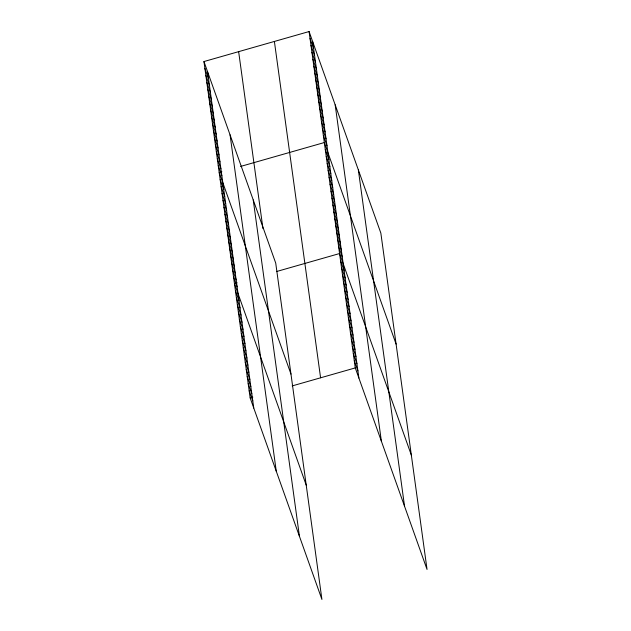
<?xml version="1.0" encoding="UTF-8"?>
<svg xmlns="http://www.w3.org/2000/svg" width="631" height="631" viewBox="0 0 631 631"><rect width="100%" height="100%" fill="white"/><g stroke="black" fill="none" stroke-linecap="round" stroke-linejoin="round"><path stroke-width="0.95" d="M203.955 61.546L275.723 263.095L321.92 599.45L250.152 397.901L203.955 61.546L309.08 31.55L380.848 233.099L427.045 569.454L355.277 367.905L309.08 31.55M221.867 171.782L219.202 172.547L290.97 374.096M240.553 166.45L324.326 142.543L396.094 344.092M237.114 282.783L234.448 283.54L306.216 485.089M276.465 271.551L339.565 253.544L411.333 455.093M250.152 397.901L252.826 397.136M292.177 385.912L355.277 367.905M310.026 38.491L313.639 48.626M310.98 45.424L314.593 55.567M311.935 52.365L315.547 62.501M312.889 59.298L316.502 69.442M313.844 66.239L317.456 76.375M314.79 73.172L318.403 83.316M315.745 80.113L319.357 90.257M316.699 87.046L320.311 97.19M317.653 93.987L321.266 104.131M318.608 100.921L322.22 111.064M319.554 107.862L323.167 118.005M320.509 114.795L324.121 124.938M321.463 121.736L325.075 131.879M322.417 128.669L326.03 138.812M323.372 135.61L326.984 145.753M325.273 149.484L328.885 159.627M326.227 156.425L329.839 166.56M327.181 163.358L330.794 173.501M328.136 170.299L331.748 180.434M329.09 177.232L332.695 187.375M330.037 184.173L333.649 194.309M330.991 191.106L334.604 201.25M331.945 198.047L335.558 208.183M332.9 204.98L336.512 215.124M333.854 211.921L337.459 222.065M334.801 218.854L338.413 228.998M335.755 225.795L339.368 235.939M336.709 232.729L340.322 242.872M337.664 239.67L341.276 249.813M338.618 246.603L342.223 256.746M340.551 260.69L344.163 270.833M341.529 267.836L345.141 277.979M342.515 274.982L346.127 285.125M343.493 282.136L347.105 292.271M344.479 289.282L348.091 299.425M345.457 296.428L349.069 306.571M346.443 303.574L350.047 313.717M347.421 310.72L351.033 320.863M348.407 317.874L352.011 328.01M349.385 325.02L352.997 335.164M350.363 332.166L353.975 342.31M351.349 339.312L354.961 349.456M352.327 346.458L355.939 356.602M353.313 353.605L356.925 363.748M354.291 360.758L357.903 370.894M204.909 68.487L208.522 78.63M205.864 75.42L209.476 85.564M206.818 82.361L210.423 92.505M207.765 89.294L211.377 99.438M208.719 96.235L212.331 106.379M209.673 103.169L213.286 113.312M210.628 110.109L214.24 120.253M211.582 117.043L215.187 127.186M212.529 123.984L216.141 134.127M213.483 130.917L217.096 141.06M214.437 137.858L218.05 148.001M215.392 144.799L219.004 154.934M216.346 151.732L219.951 161.875M217.293 158.673L220.905 168.808M218.247 165.606L221.86 175.749M220.156 179.48L223.768 189.623M221.11 186.421L224.715 196.556M222.057 193.354L225.669 203.497M223.011 200.295L226.624 210.439M223.966 207.228L227.578 217.372M224.92 214.169L228.532 224.313M225.874 221.102L229.487 231.246M226.821 228.043L230.433 238.187M227.775 234.977L231.388 245.12M228.73 241.918L232.342 252.061M229.684 248.851L233.296 258.994M230.638 255.792L234.251 265.935M231.585 262.725L235.197 272.868M232.539 269.666L236.152 279.809M233.494 276.607L237.106 286.742M235.426 290.686L239.039 300.829M236.412 297.832L240.025 307.975M237.39 304.986L241.003 315.121M238.376 312.132L241.988 322.275M239.354 319.278L242.967 329.421M240.34 326.424L243.952 336.568M241.318 333.57L244.931 343.714M242.304 340.724L245.909 350.86M243.282 347.87L246.895 358.014M244.268 355.016L247.873 365.16M245.246 362.162L248.859 372.306M246.224 369.309L249.837 379.452M247.21 376.455L250.822 386.598M248.188 383.609L251.801 393.744M249.174 390.755L252.786 400.898M358.353 169.936L404.55 506.291M335.179 104.856L381.376 441.211M312.692 41.693L358.889 378.048M274.39 41.449L320.587 377.803M238.644 51.647L262.946 228.548M253.236 199.932L299.433 536.287M230.063 134.853L276.26 471.207M207.567 71.689L253.765 408.044"/></g></svg>
